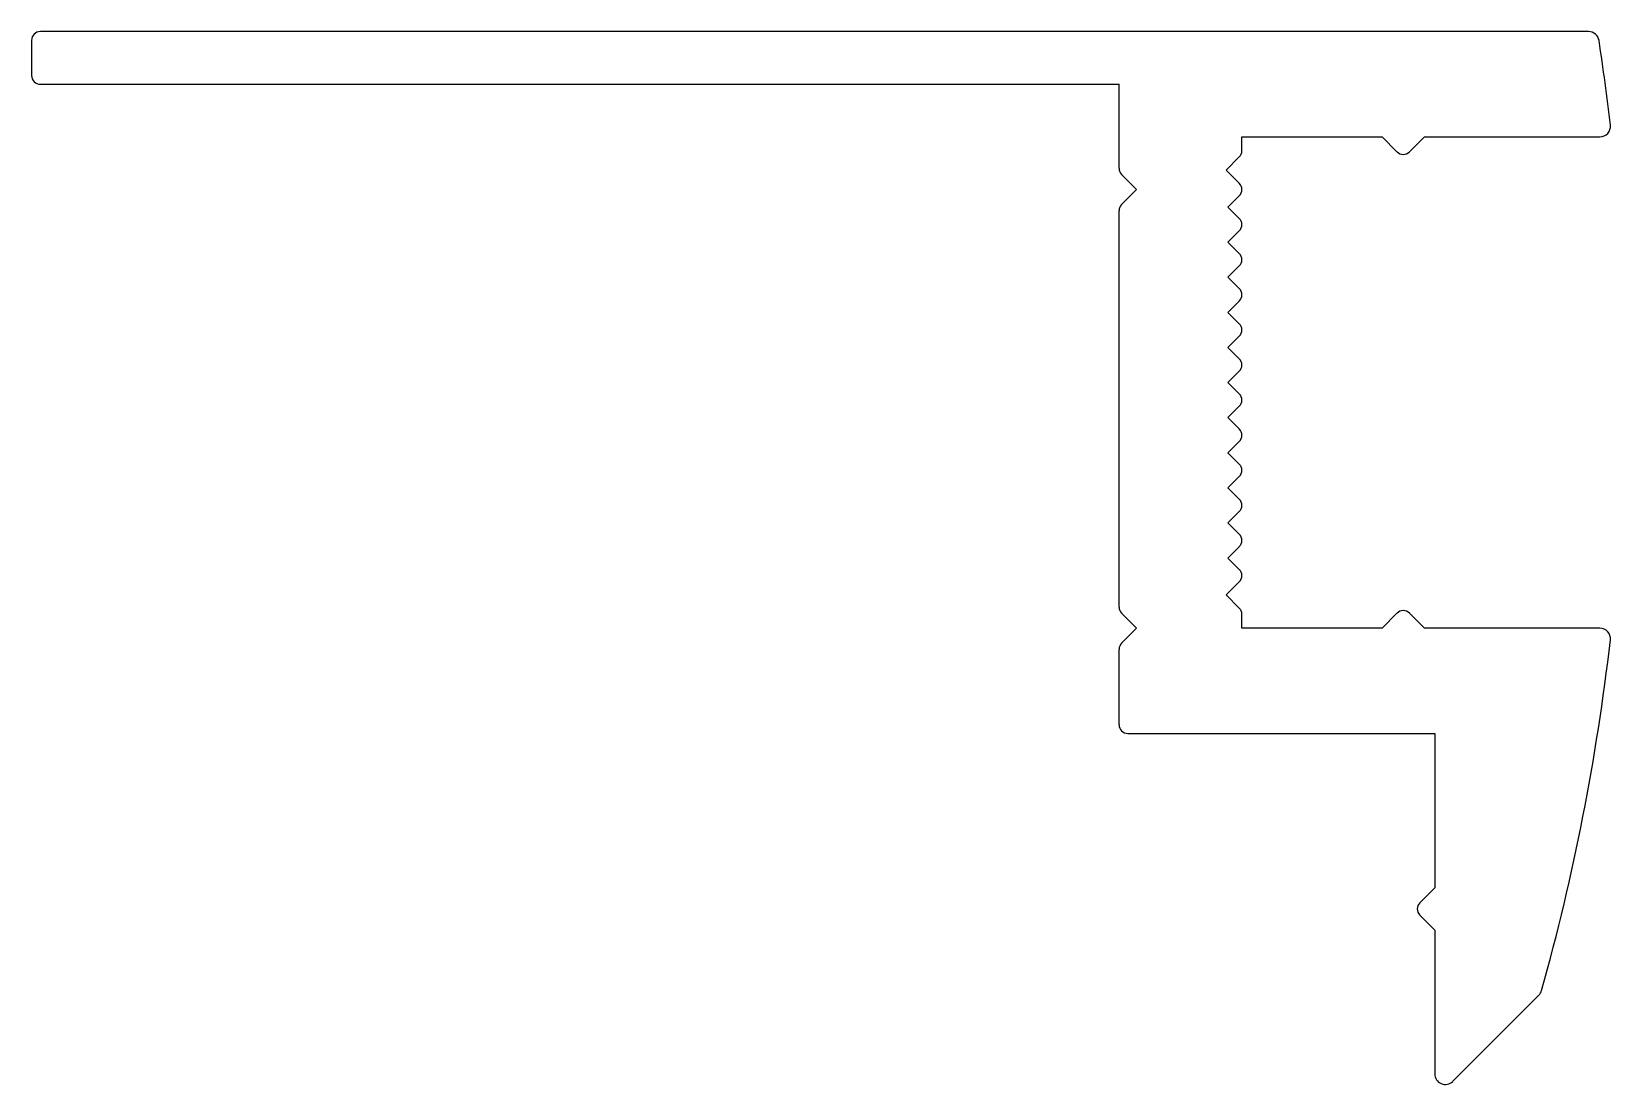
# Model space of a CAD drawing. Extents: x 2325 to 2370, y 1449.3 to 1479.3.
import ezdxf

# ---------------------------------------------------------------- set-up
doc = ezdxf.new("R2010")
doc.units = 0
doc.layers.get('0').update_dxf_attribs({"linetype": 'CONTINUOUS'})

msp = doc.modelspace()

# ---------------------------------------------------------------- linework, layer by layer
for p, q in [((2324.967, 1479.07), (2324.967, 1478.07)), ((2369.352, 1479.32), (2325.217, 1479.32)), ((2325.217, 1477.82), (2355.967, 1477.82)), ((2355.967, 1475.424), (2355.967, 1477.82)), ((2359.467, 1475.924), (2359.467, 1476.32)), ((2359.467, 1476.32), (2363.464, 1476.32)), ((2363.464, 1476.32), (2363.89, 1475.893)), ((2364.244, 1475.893), (2364.671, 1476.32)), ((2364.671, 1476.32), (2369.674, 1476.32)), ((2359.019, 1475.372), (2359.394, 1475.747)), ((2359.394, 1474.997), (2359.019, 1475.372)), ((2356.467, 1474.82), (2356.04, 1475.247)), ((2356.467, 1474.82), (2356.04, 1474.393)), ((2359.071, 1474.32), (2359.394, 1474.643)), ((2355.967, 1462.924), (2355.967, 1474.217)), ((2359.394, 1473.997), (2359.071, 1474.32)), ((2359.071, 1473.32), (2359.394, 1473.643)), ((2359.394, 1472.997), (2359.071, 1473.32)), ((2359.071, 1472.32), (2359.394, 1472.643)), ((2359.394, 1471.997), (2359.071, 1472.32)), ((2359.071, 1471.32), (2359.394, 1471.643)), ((2359.394, 1470.997), (2359.071, 1471.32)), ((2359.071, 1470.32), (2359.394, 1470.643)), ((2359.394, 1469.997), (2359.071, 1470.32)), ((2359.071, 1469.32), (2359.394, 1469.643)), ((2359.394, 1468.997), (2359.071, 1469.32)), ((2359.071, 1468.32), (2359.394, 1468.643)), ((2359.394, 1467.997), (2359.071, 1468.32)), ((2359.071, 1467.32), (2359.394, 1467.643)), ((2359.394, 1466.997), (2359.071, 1467.32)), ((2359.071, 1466.32), (2359.394, 1466.643)), ((2359.394, 1465.997), (2359.071, 1466.32)), ((2359.071, 1465.32), (2359.394, 1465.643)), ((2359.394, 1464.997), (2359.071, 1465.32)), ((2359.071, 1464.32), (2359.394, 1464.643)), ((2359.394, 1463.997), (2359.071, 1464.32)), ((2359.019, 1463.268), (2359.394, 1463.643)), ((2359.394, 1462.893), (2359.019, 1463.268)), ((2356.467, 1462.32), (2356.04, 1462.747)), ((2363.464, 1462.32), (2363.89, 1462.747)), ((2364.244, 1462.747), (2364.671, 1462.32)), ((2356.467, 1462.32), (2356.04, 1461.893)), ((2359.467, 1462.32), (2359.467, 1462.717)), ((2363.464, 1462.32), (2359.467, 1462.32)), ((2369.674, 1462.32), (2364.671, 1462.32)), ((2355.967, 1459.57), (2355.967, 1461.717)), ((2356.217, 1459.32), (2364.967, 1459.32)), ((2364.967, 1459.32), (2364.967, 1454.924)), ((2364.967, 1454.924), (2364.54, 1454.497)), ((2364.54, 1454.143), (2364.967, 1453.717)), ((2364.967, 1453.717), (2364.967, 1449.62)), ((2365.479, 1449.408), (2367.936, 1451.865))]:
    msp.add_line(p, q)
for centre, radius, start, end in [((2325.217, 1479.07), 0.25, 90, 180), ((2369.352, 1479.02), 0.3, 8.7219, 90), ((2306.124, 1469.32), 64.268, 6.55283, 8.72187), ((2325.217, 1478.07), 0.25, 180, 270), ((2369.674, 1476.62), 0.3, 270, 6.5528), ((2359.217, 1475.924), 0.25, 315, 0), ((2364.067, 1476.07), 0.25, 225, 315), ((2356.217, 1475.424), 0.25, 180, 225), ((2359.217, 1474.82), 0.25, 315, 45), ((2356.217, 1474.217), 0.25, 135, 180), ((2359.217, 1473.82), 0.25, 315, 45), ((2359.217, 1472.82), 0.25, 315, 45), ((2359.217, 1471.82), 0.25, 315, 45), ((2359.217, 1470.82), 0.25, 315, 45), ((2359.217, 1469.82), 0.25, 315, 45), ((2359.217, 1468.82), 0.25, 315, 45), ((2359.217, 1467.82), 0.25, 315, 45), ((2359.217, 1466.82), 0.25, 315, 45), ((2359.217, 1465.82), 0.25, 315, 45), ((2359.217, 1464.82), 0.25, 315, 45), ((2359.217, 1463.82), 0.25, 315, 45), ((2356.217, 1462.924), 0.25, 180, 225), ((2359.217, 1462.717), 0.25, 0, 45), ((2364.067, 1462.57), 0.25, 45, 135), ((2369.674, 1462.02), 0.3, 353.4472, 90), ((2356.217, 1461.717), 0.25, 135, 180), ((2306.124, 1469.32), 64.268, 344.36193, 353.44717), ((2356.217, 1459.57), 0.25, 180, 270), ((2364.717, 1454.32), 0.25, 135, 225), ((2367.724, 1452.077), 0.3, 315, 344.3619), ((2365.267, 1449.62), 0.3, 180, 315)]:
    msp.add_arc(centre, radius, start, end)

doc.saveas('drawing.dxf')
